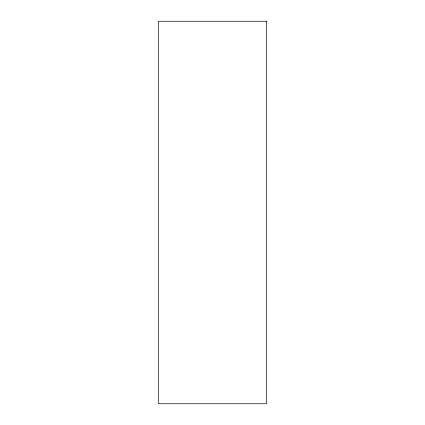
<?xml version="1.0" encoding="UTF-8"?>
<svg xmlns="http://www.w3.org/2000/svg" width="425" height="425" viewBox="0 0 425 425"><rect width="100%" height="100%" fill="white"/><g stroke="black" fill="none" stroke-linecap="round" stroke-linejoin="round"><path stroke-width="0.64" d="M266.443 21.25L158.557 21.25L158.557 403.75L266.443 403.75L266.443 21.25"/></g></svg>
